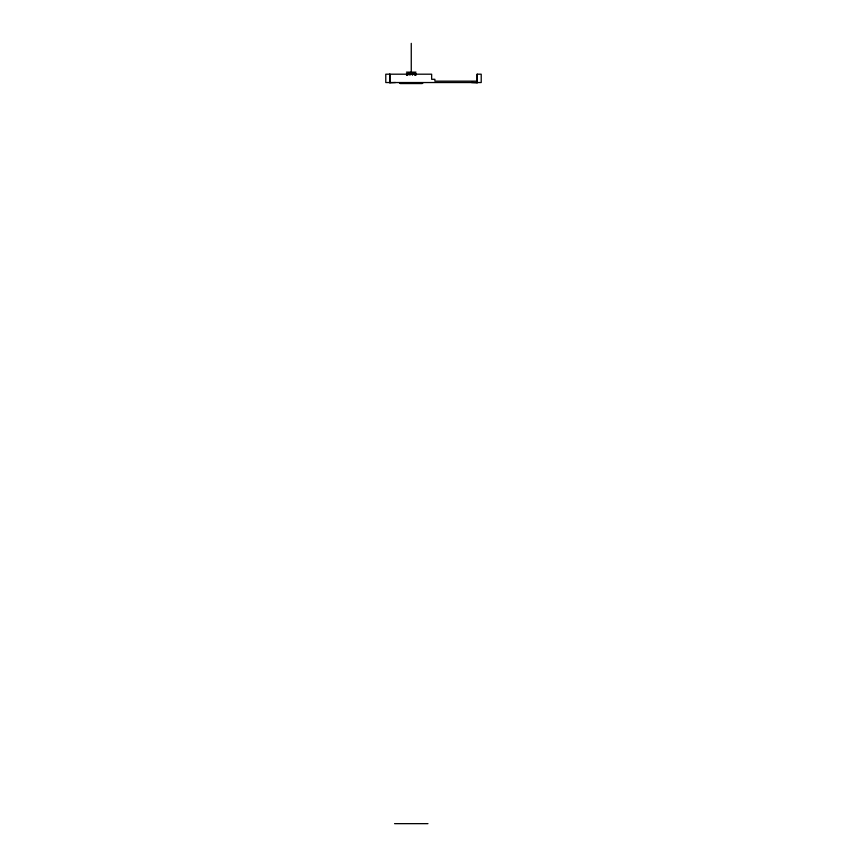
<?xml version="1.0" encoding="UTF-8"?>
<svg xmlns="http://www.w3.org/2000/svg" width="867" height="867" viewBox="0 0 867 867"><rect width="100%" height="100%" fill="white"/><g stroke="black" fill="none" stroke-linecap="round" stroke-linejoin="round"><path stroke-width="1.3" d="M409.961 75.234L409.592 73.619M407.772 75.234L408.357 74.129M407.317 74.129L406.515 75.234L408.032 73.619M406.482 72.145L415.997 72.145M408.693 73.056L414.285 73.056M414.729 73.056L415.347 73.056M406.482 73.5L415.997 73.5M407.674 73.619L414.805 73.619M477.056 81.151L434.887 81.151L434.887 79.298L431.647 79.298L431.647 74.194L385.782 74.194L385.782 82.538L481.218 82.538L481.218 74.194L477.056 74.194L477.056 82.766M399.492 82.972L422.988 82.972M400.229 83.557L422.262 83.557M394.55 823.65L427.973 823.65M414.459 73.619L415.976 75.234L415.174 74.129M414.112 74.129L414.686 75.234M412.28 74.129L412.486 75.234M477.283 74.194L477.283 82.766L471.496 82.538M411.261 43.35L411.261 72.535M395.504 82.538L389.716 82.766L389.716 74.194M389.944 74.194L389.944 82.766"/></g></svg>
